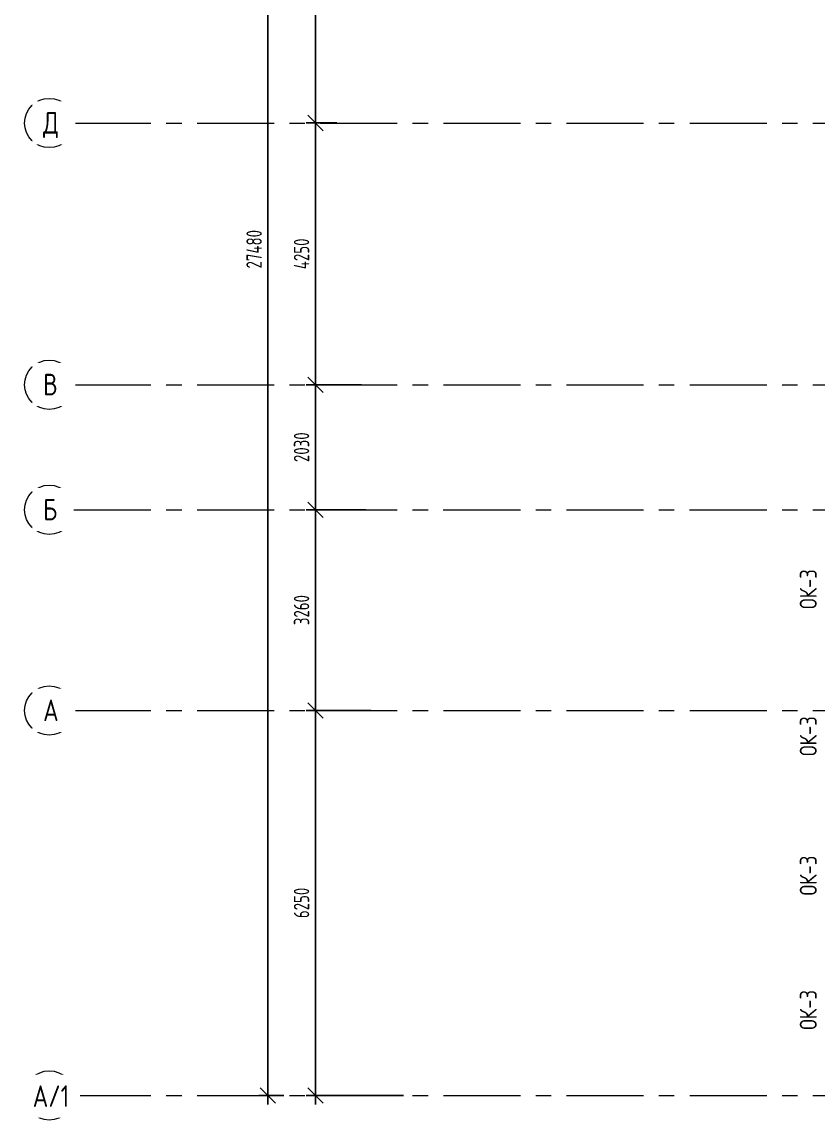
# Model space of a CAD drawing. Header units: millimetres. Extents: x -354900 to 8840672, y 0 to 292181.
# Drawn here: x -90273 to -77346, y 54806 to 72636 of the extents above; entities that cross this region are included whole.
import ezdxf

# ---------------------------------------------------------------- set-up
doc = ezdxf.new("R2010")
doc.units = ezdxf.units.MM
doc.header["$MEASUREMENT"] = 0
doc.linetypes.add('CENTER', pattern=[2, 1.25, -0.25, 0.25, -0.25])
doc.layers.get('0').update_dxf_attribs({"color": 250, "lineweight": 9})
for name, color, linetype, lineweight in [('АР_Оси', 193, 'Continuous', 9), ('АР_Оси размеры', 164, 'Continuous', 9), ('Маркировка ОКОН', 7, 'Continuous', 18)]:
    doc.layers.add(name, color=color, linetype=linetype, lineweight=lineweight)
doc.styles.add('PDF ISOCPEUR', font='isocpeur.ttf')
doc.styles.add('ГОСТ 2.304', font='isocpeur.ttf', dxfattribs={"width": 0.7})
doc.dimstyles.new('СПДС', dxfattribs={"dimscale": 100, "dimtxt": 2.5, "dimasz": 2.5, "dimexe": 1.5, "dimexo": 0, "dimgap": 1, "dimtad": 1, "dimdec": 0, "dimrnd": 1, "dimtxsty": 'ГОСТ 2.304', "dimblk": 'OBLIQUE', "dimcen": 2.5, "dimdle": 1.5, "dimadec": 0, "dimazin": 2, "dimtfac": 0.75, "dimtdec": 0, "dimtmove": 1, "dimatfit": 3, "dimfxl": 1, "dimtolj": 1, "dimarcsym": 1})

# ---------------------------------------------------------------- blocks, each defined once
blk = doc.blocks.new('_Oblique')
at = {"color": 0, "linetype": 'ByBlock', "lineweight": -2}
blk.add_line((-0.5, -0.5), (0.5, 0.5), dxfattribs=at)
blk = doc.blocks.new('*D198')
at = {"layer": 'АР_Оси размеры', "color": 0, "lineweight": -2, "ltscale": 100, "transparency": 16777216}
for p, q in [((-85508, 55056), (-85508, 61606)), ((-84610, 61456), (-85658, 61456)), ((-84075, 55206), (-85658, 55206))]:
    blk.add_line(p, q, dxfattribs=at)
at = {"layer": 'АР_Оси размеры', "color": 0, "lineweight": -2, "ltscale": 100, "transparency": 16777216, "xscale": 250, "yscale": 250, "zscale": 250}
for p, rotation in [((-85508, 61456), 90), ((-85508, 55206), 270)]:
    blk.add_blockref('_Oblique', p, dxfattribs=dict(at, rotation=rotation))
at = {"layer": 'АР_Оси размеры', "color": 0, "ltscale": 100, "transparency": 16777216, "insert": (-85733, 58331), "char_height": 250, "attachment_point": 5, "rotation": 90, "style": 'ГОСТ 2.304'}
blk.add_mtext('\\A1;6250', dxfattribs=at)
blk = doc.blocks.new('*D199')
at = {"layer": 'АР_Оси размеры', "color": 0, "lineweight": -2, "ltscale": 100, "transparency": 16777216}
for p, q in [((-85508, 61306), (-85508, 64866)), ((-84687, 64716), (-85658, 64716)), ((-84610, 61456), (-85658, 61456))]:
    blk.add_line(p, q, dxfattribs=at)
at = {"layer": 'АР_Оси размеры', "color": 0, "lineweight": -2, "ltscale": 100, "transparency": 16777216, "xscale": 250, "yscale": 250, "zscale": 250}
for p, rotation in [((-85508, 64716), 90), ((-85508, 61456), 270)]:
    blk.add_blockref('_Oblique', p, dxfattribs=dict(at, rotation=rotation))
at = {"layer": 'АР_Оси размеры', "color": 0, "ltscale": 100, "transparency": 16777216, "insert": (-85733, 63086), "char_height": 250, "attachment_point": 5, "rotation": 90, "style": 'ГОСТ 2.304'}
blk.add_mtext('\\A1;3260', dxfattribs=at)
blk = doc.blocks.new('*D211')
at = {"layer": 'АР_Оси размеры', "color": 0, "lineweight": -2, "ltscale": 100, "transparency": 16777216}
for p, q in [((-85508, 64566), (-85508, 66896)), ((-84761, 66746), (-85658, 66746)), ((-84687, 64716), (-85658, 64716))]:
    blk.add_line(p, q, dxfattribs=at)
at = {"layer": 'АР_Оси размеры', "color": 0, "lineweight": -2, "ltscale": 100, "transparency": 16777216, "xscale": 250, "yscale": 250, "zscale": 250}
for p, rotation in [((-85508, 66746), 90), ((-85508, 64716), 270)]:
    blk.add_blockref('_Oblique', p, dxfattribs=dict(at, rotation=rotation))
at = {"layer": 'АР_Оси размеры', "color": 0, "ltscale": 100, "transparency": 16777216, "insert": (-85733, 65731), "char_height": 250, "attachment_point": 5, "rotation": 90, "style": 'ГОСТ 2.304'}
blk.add_mtext('\\A1;2030', dxfattribs=at)
blk = doc.blocks.new('*D212')
at = {"layer": 'АР_Оси размеры', "color": 0, "lineweight": -2, "ltscale": 100, "transparency": 16777216}
for p, q in [((-85508, 66596), (-85508, 71146)), ((-85159, 70996), (-85658, 70996)), ((-84761, 66746), (-85658, 66746))]:
    blk.add_line(p, q, dxfattribs=at)
at = {"layer": 'АР_Оси размеры', "color": 0, "lineweight": -2, "ltscale": 100, "transparency": 16777216, "xscale": 250, "yscale": 250, "zscale": 250}
for p, rotation in [((-85508, 70996), 90), ((-85508, 66746), 270)]:
    blk.add_blockref('_Oblique', p, dxfattribs=dict(at, rotation=rotation))
at = {"layer": 'АР_Оси размеры', "color": 0, "ltscale": 100, "transparency": 16777216, "insert": (-85733, 68871), "char_height": 250, "attachment_point": 5, "rotation": 90, "style": 'ГОСТ 2.304'}
blk.add_mtext('\\A1;4250', dxfattribs=at)
blk = doc.blocks.new('*D213')
at = {"layer": 'АР_Оси размеры', "color": 0, "lineweight": -2, "ltscale": 100, "transparency": 16777216}
for p, q in [((-85508, 70846), (-85508, 75316)), ((-84691, 75166), (-85658, 75166)), ((-85159, 70996), (-85658, 70996))]:
    blk.add_line(p, q, dxfattribs=at)
at = {"layer": 'АР_Оси размеры', "color": 0, "lineweight": -2, "ltscale": 100, "transparency": 16777216, "xscale": 250, "yscale": 250, "zscale": 250}
for p, rotation in [((-85508, 75166), 90), ((-85508, 70996), 270)]:
    blk.add_blockref('_Oblique', p, dxfattribs=dict(at, rotation=rotation))
at = {"layer": 'АР_Оси размеры', "color": 0, "ltscale": 100, "transparency": 16777216, "insert": (-85733, 73081), "char_height": 250, "attachment_point": 5, "rotation": 90, "style": 'ГОСТ 2.304'}
blk.add_mtext('\\A1;4170', dxfattribs=at)
blk = doc.blocks.new('*D521')
at = {"layer": 'АР_Оси размеры', "color": 0, "lineweight": -2, "ltscale": 100, "transparency": 16777216}
for p, q in [((-86279, 82836), (-86279, 55056)), ((-85658, 82686), (-86429, 82686)), ((-86020, 55206), (-86429, 55206))]:
    blk.add_line(p, q, dxfattribs=at)
at = {"layer": 'АР_Оси размеры', "color": 0, "lineweight": -2, "ltscale": 100, "transparency": 16777216, "xscale": 250, "yscale": 250, "zscale": 250}
for p, rotation in [((-86279, 82686), 90), ((-86279, 55206), 270)]:
    blk.add_blockref('_Oblique', p, dxfattribs=dict(at, rotation=rotation))
at = {"layer": 'АР_Оси размеры', "color": 0, "ltscale": 100, "transparency": 16777216, "insert": (-86504, 68946), "char_height": 250, "attachment_point": 5, "rotation": 90, "style": 'ГОСТ 2.304'}
blk.add_mtext('\\A1;27480', dxfattribs=at)

msp = doc.modelspace()

# ---------------------------------------------------------------- linework, layer by layer
at = {"layer": 'АР_Оси', "linetype": 'CENTER', "ltscale": 1000}
for p, q in [((-89429.5, 70995.7), (-5832.3, 70995.7)), ((-89429.5, 66745.7), (-5832.3, 66745.7)), ((-89429.5, 64715.7), (-5832.3, 64715.7)), ((-89429.5, 61455.7), (-5832.3, 61455.7)), ((-89429.5, 55205.7), (-5832.3, 55205.7))]:
    msp.add_line(p, q, dxfattribs=at)
at = {"layer": 'АР_Оси', "ltscale": 0.5}
for centre in [(-89829.5, 70995.7), (-89829.5, 66745.7), (-89829.5, 64715.7), (-89829.5, 61455.7), (-89829.5, 55205.7)]:
    msp.add_circle(centre, 400, dxfattribs=at)

# ---------------------------------------------------------------- texts
at = {"layer": 'Маркировка ОКОН', "lineweight": 0, "char_height": 275.423, "attachment_point": 1, "rotation": 90, "style": 'PDF ISOCPEUR'}
for insert in [(-77641.9, 63103.6), (-77641.9, 60716.3), (-77641.9, 58452.5), (-77641.9, 56271)]:
    msp.add_mtext('{\\W0.8;ОК-3}', dxfattribs=dict(at, insert=insert))

# ---------------------------------------------------------------- dimensions: what is measured, and where the dimension line sits
at = {"layer": 'АР_Оси размеры', "ltscale": 100}
for base, p1, p2, picture, middle in [((-86279, 55205.7), (-85658.4, 82685.7), (-86020.5, 55205.7), '*D521', (-86504, 68945.7)), ((-85508.4, 75165.7), (-85158.6, 70995.7), (-84690.6, 75165.7), '*D213', (-85733.4, 73080.7)), ((-85508.4, 70995.7), (-84760.6, 66745.7), (-85158.6, 70995.7), '*D212', (-85733.4, 68870.7)), ((-85508.4, 66745.7), (-84687, 64715.7), (-84760.6, 66745.7), '*D211', (-85733.4, 65730.7)), ((-85508.4, 64715.7), (-84609.8, 61455.7), (-84687, 64715.7), '*D199', (-85733.4, 63085.7)), ((-85508.4, 61455.7), (-84074.7, 55205.7), (-84609.8, 61455.7), '*D198', (-85733.4, 58330.7))]:
    dim = msp.add_linear_dim(base=base, p1=p1, p2=p2, angle=90, dimstyle='СПДС', dxfattribs=at)
    dim.commit()
    dim.dimension.update_dxf_attribs({"geometry": picture, "text_midpoint": middle})

# ---------------------------------------------------------------- next in the draw order: texts
at = {"layer": 'АР_Оси', "char_height": 350, "attachment_point": 1, "line_spacing_factor": 1.149209, "style": 'ГОСТ 2.304', "bg_fill": 2}
for s, insert in [('{\\W0.8;Д}', (-89929.3, 71173.5)), ('{\\W0.8;В}', (-89929.3, 66923.5)), ('{\\W0.8;Б}', (-89929.3, 64893.5)), ('{\\W0.8;А}', (-89929.3, 61633.5))]:
    msp.add_mtext(s, dxfattribs=dict(at, insert=insert))
at = {"layer": 'АР_Оси', "insert": (-90098.2, 55368.5), "char_height": 350, "width": 1.455191522836685e-11, "attachment_point": 1, "line_spacing_factor": 1.149209, "style": 'ГОСТ 2.304', "bg_fill": 2}
msp.add_mtext('{\\W0.8;А/1}', dxfattribs=at)

# ---------------------------------------------------------------- next in the draw order: linework, layer by layer
at = {"layer": 'АР_Оси', "linetype": 'CENTER', "ltscale": 1000}
msp.add_line((-89430.6, 64715.7), (-5833.4, 64715.7), dxfattribs=at)

doc.saveas('drawing.dxf')
